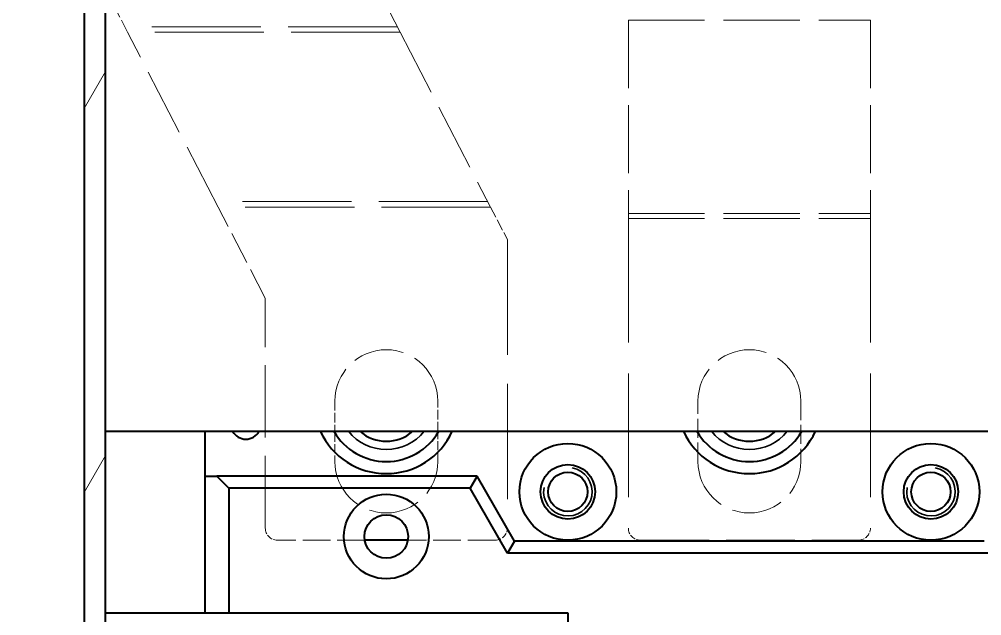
# Model space of a CAD drawing. Header units: millimetres. Extents: x 0 to 5945, y 0 to 4205.
# Drawn here: x 1806.4 to 1885.9, y 587.9 to 637.2 of the extents above; entities that cross this region are included whole.
import ezdxf

# ---------------------------------------------------------------- set-up
doc = ezdxf.new("R2010")
doc.units = ezdxf.units.MM
doc.header["$LTSCALE"] = 5
doc.linetypes.add('DASHED', pattern=[0.2067, 0.1654, -0.0413])
for name, color, linetype, lineweight in [('가려진 것(ISO)', 2, 'DASHED', 18), ('가시적인 것(ISO)', 3, 'Continuous', 40), ('가시적인 좁은 것(ISO)', 3, 'Continuous', 35), ('해치(ISO)', 7, 'Continuous', 18)]:
    doc.layers.add(name, color=color, linetype=linetype, lineweight=lineweight)

msp = doc.modelspace()

# ---------------------------------------------------------------- hatches: boundary and pattern name
at = {"layer": '해치(ISO)'}
h = msp.add_hatch(dxfattribs=at)
h.set_pattern_fill('ANSI31', color=256, scale=127, angle=14.99998, style=0)
h.set_pattern_definition([(60, (0, 0), (-13.74815, 7.9375), [])])
edge = h.paths.add_edge_path()
edge.add_ellipse((1787.737, 575.323), major_axis=(2.95, 0), ratio=1, start_angle=0, end_angle=360)
edge = h.paths.add_edge_path()
edge.add_ellipse((1767.737, 575.323), major_axis=(2.95, 0), ratio=1, start_angle=0, end_angle=360)
edge = h.paths.add_edge_path()
edge.add_ellipse((1717.737, 575.323), major_axis=(2.95, 0), ratio=1, start_angle=0, end_angle=360)
edge = h.paths.add_edge_path()
edge.add_ellipse((1697.737, 575.323), major_axis=(2.95, 0), ratio=1, start_angle=0, end_angle=360)
edge = h.paths.add_edge_path()
edge.add_ellipse((1677.737, 575.323), major_axis=(2.95, 0), ratio=1, start_angle=0, end_angle=360)
edge = h.paths.add_edge_path()
edge.add_ellipse((1802.737, 640.223), major_axis=(2.95, 0), ratio=1, start_angle=0, end_angle=360)
edge = h.paths.add_edge_path()
edge.add_ellipse((1662.737, 640.223), major_axis=(2.95, 0), ratio=1, start_angle=0, end_angle=360)
edge = h.paths.add_edge_path()
edge.add_ellipse((1662.737, 566.223), major_axis=(2.95, 0), ratio=1, start_angle=0, end_angle=360)
edge = h.paths.add_edge_path()
edge.add_ellipse((1802.737, 566.223), major_axis=(-2.95, 0), ratio=1, start_angle=0, end_angle=32.72269)
edge.add_ellipse((1802.737, 566.223), major_axis=(-2.482, -1.595), ratio=1, start_angle=0, end_angle=114.5049)
edge.add_ellipse((1802.737, 566.223), major_axis=(2.48, -1.597), ratio=1, start_angle=0, end_angle=40.62343)
edge.add_ellipse((1802.737, 566.223), major_axis=(2.922, 0.403), ratio=1, start_angle=0, end_angle=164.24824)
edge.add_ellipse((1802.737, 566.223), major_axis=(-2.922, 0.405), ratio=1, start_angle=0, end_angle=7.90075)
h.paths.add_polyline_path([(1651.941, 647.723), (1651.941, 558.723), (1653.704, 558.723), (1653.704, 647.723)])
h.paths.add_polyline_path([(1813.533, 558.723), (1813.533, 564.622), (1813.533, 566.622), (1813.533, 647.723), (1811.77, 647.723), (1811.77, 566.623), (1811.77, 564.623), (1811.77, 558.723)])
h.paths.add_polyline_path([(1654.737, 557.69), (1654.737, 555.927), (1810.737, 555.927), (1810.737, 557.69)])
h.paths.add_polyline_path([(1654.737, 650.519), (1654.737, 648.756), (1810.737, 648.756), (1810.737, 650.519)])

# ---------------------------------------------------------------- linework, layer by layer
at = {"layer": '가려진 것(ISO)', "ltscale": 12.578616}
for p, q in [((1856.737, 663.123), (1856.737, 637.123)), ((1876.737, 663.123), (1876.737, 637.123))]:
    msp.add_line(p, q, dxfattribs=at)
at = {"layer": '가려진 것(ISO)', "ltscale": 3.430929}
msp.add_line((1833.737, 644.123), (1837.875, 636.123), dxfattribs=at)
at = {"layer": '가려진 것(ISO)', "ltscale": 1.343958}
msp.add_line((1815.358, 636.123), (1813.737, 639.257), dxfattribs=at)
at = {"layer": '가려진 것(ISO)', "ltscale": 7.618686}
for p, q in [((1856.737, 637.123), (1876.737, 637.123)), ((1856.737, 621.123), (1876.737, 621.123)), ((1856.737, 620.714), (1876.737, 620.714))]:
    msp.add_line(p, q, dxfattribs=at)
at = {"layer": '가려진 것(ISO)', "ltscale": 6.79567}
for p, q in [((1856.737, 637.123), (1856.737, 620.714)), ((1876.737, 637.123), (1876.737, 620.714))]:
    msp.add_line(p, q, dxfattribs=at)
at = {"layer": '가려진 것(ISO)', "ltscale": 10.893517}
for p, q in [((1837.637, 636.582), (1815.12, 636.582)), ((1837.875, 636.123), (1815.358, 636.123)), ((1845.116, 622.123), (1822.599, 622.123)), ((1845.353, 621.664), (1822.836, 621.664))]:
    msp.add_line(p, q, dxfattribs=at)
at = {"layer": '가려진 것(ISO)', "ltscale": 6.749954}
for p, q in [((1822.836, 621.664), (1815.358, 636.123)), ((1837.875, 636.123), (1845.353, 621.664))]:
    msp.add_line(p, q, dxfattribs=at)
at = {"layer": '가려진 것(ISO)', "ltscale": 3.234213}
msp.add_line((1826.737, 614.123), (1822.836, 621.664), dxfattribs=at)
at = {"layer": '가려진 것(ISO)', "ltscale": 1.147242}
msp.add_line((1845.353, 621.664), (1846.737, 618.989), dxfattribs=at)
at = {"layer": '가려진 것(ISO)', "ltscale": 12.380852}
for p, q in [((1856.737, 620.714), (1856.737, 595.123)), ((1876.737, 620.714), (1876.737, 595.123))]:
    msp.add_line(p, q, dxfattribs=at)
at = {"layer": '가려진 것(ISO)', "ltscale": 11.546256}
msp.add_line((1846.737, 618.989), (1846.737, 595.123), dxfattribs=at)
at = {"layer": '가려진 것(ISO)', "ltscale": 7.237747}
msp.add_line((1826.737, 595.123), (1826.737, 614.123), dxfattribs=at)
at = {"layer": '가려진 것(ISO)', "ltscale": 0.952248}
for p, q in [((1832.487, 605.623), (1832.487, 603.123)), ((1840.987, 603.123), (1840.987, 605.623))]:
    msp.add_line(p, q, dxfattribs=at)
at = {"layer": '가려진 것(ISO)', "ltscale": 1.904597}
for p, q in [((1862.487, 600.623), (1862.487, 605.623)), ((1870.987, 605.623), (1870.987, 600.623))]:
    msp.add_line(p, q, dxfattribs=at)
at = {"layer": '가려진 것(ISO)', "ltscale": 0.901235}
for p, q in [((1832.487, 602.989), (1832.487, 600.623)), ((1840.987, 600.623), (1840.987, 602.989))]:
    msp.add_line(p, q, dxfattribs=at)
at = {"layer": '가려진 것(ISO)', "ltscale": 2.752254}
for p, q in [((1834.962, 594.123), (1827.737, 594.123)), ((1845.737, 594.123), (1838.511, 594.123))]:
    msp.add_line(p, q, dxfattribs=at)
at = {"layer": '가려진 것(ISO)', "ltscale": 6.856808}
msp.add_line((1857.737, 594.123), (1875.737, 594.123), dxfattribs=at)
at = {"layer": '가려진 것(ISO)', "ltscale": 5.086114}
for centre, start, end in [((1836.737, 605.623), 0, 180), ((1866.737, 605.623), 0, 180), ((1836.737, 600.623), 180, 0), ((1866.737, 600.623), 180, 0)]:
    msp.add_arc(centre, 4.25, start, end, dxfattribs=at)
at = {"layer": '가려진 것(ISO)', "ltscale": 0.598278}
for centre, start, end in [((1827.737, 595.123), 180, 270), ((1845.737, 595.123), 270, 0), ((1857.737, 595.123), 180, 270), ((1875.737, 595.123), 270, 0)]:
    msp.add_arc(centre, 1, start, end, dxfattribs=at)
at = {"layer": '가시적인 것(ISO)'}
for p, q in [((1811.77, 647.723), (1811.77, 558.723)), ((1813.533, 558.723), (1813.533, 647.723)), ((1813.533, 603.123), (1938.737, 603.123)), ((1821.737, 603.123), (1821.737, 599.423)), ((1832.487, 603.123), (1832.487, 602.989)), ((1840.987, 602.989), (1840.987, 603.123)), ((1821.737, 599.423), (1821.737, 588.123)), ((1821.737, 599.423), (1822.737, 599.423)), ((1844.236, 599.423), (1822.737, 599.423)), ((1822.737, 599.423), (1823.737, 598.423)), ((1844.236, 599.423), (1843.659, 598.423)), ((1847.337, 594.053), (1844.236, 599.423)), ((1823.737, 598.423), (1823.737, 588.123)), ((1843.659, 598.423), (1823.737, 598.423)), ((1846.759, 593.053), (1843.659, 598.423)), ((1838.511, 594.123), (1834.962, 594.123)), ((1847.337, 594.053), (1846.759, 593.053)), ((1886.137, 594.053), (1847.337, 594.053)), ((1886.714, 593.053), (1846.759, 593.053)), ((1813.533, 588.123), (1851.737, 588.123)), ((1851.737, 588.123), (1851.737, 573.873))]:
    msp.add_line(p, q, dxfattribs=at)
for centre, radius in [((1851.737, 598.123), 4), ((1881.737, 598.123), 4), ((1851.737, 598.123), 2.25), ((1851.737, 598.123), 1.621), ((1881.737, 598.123), 2.25), ((1881.737, 598.123), 1.621), ((1836.737, 594.423), 3.5), ((1836.737, 594.423), 1.8)]:
    msp.add_circle(centre, radius, dxfattribs=at)
for centre, radius, start, end in [((1825.137, 603.723), 1.25, 208.6854, 331.3146), ((1836.737, 605.623), 6, 204.62432, 335.37568), ((1836.737, 605.623), 5, 210, 330), ((1836.737, 605.623), 3.323, 228.78297, 311.21703), ((1866.737, 605.623), 6, 204.62432, 335.37568), ((1866.737, 605.623), 5, 210, 330), ((1866.737, 605.623), 3.323, 228.78297, 311.21703)]:
    msp.add_arc(centre, radius, start, end, dxfattribs=at)
at = {"layer": '가시적인 좁은 것(ISO)'}
for centre, radius, start, end in [((1836.737, 605.623), 4, 218.68219, 321.31781), ((1866.737, 605.623), 4, 218.68219, 321.31781), ((1851.737, 598.123), 2, 170, 80), ((1881.737, 598.123), 2, 170, 80)]:
    msp.add_arc(centre, radius, start, end, dxfattribs=at)

doc.saveas('drawing.dxf')
